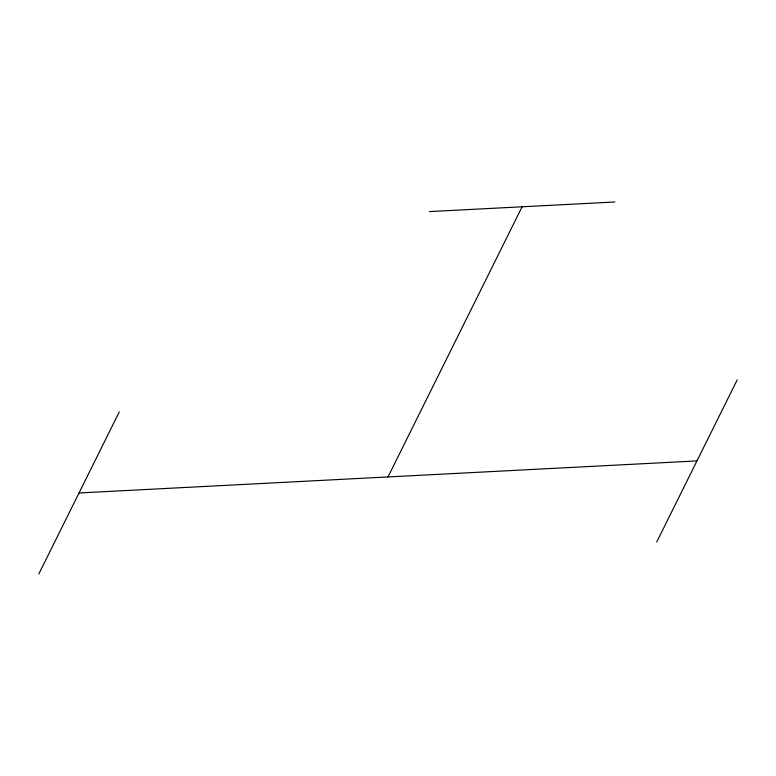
<?xml version="1.0" encoding="UTF-8"?>
<svg xmlns="http://www.w3.org/2000/svg" width="776" height="776" viewBox="0 0 776 776"><rect width="100%" height="100%" fill="white"/><g stroke="black" fill="none" stroke-linecap="round" stroke-linejoin="round"><path stroke-width="1.16" d="M38.8 574.017L119.261 411.92M388 476.949L522.102 206.794M656.738 541.968L737.2 379.871M429.419 211.596L614.796 201.983M79.036 492.973L696.964 460.915"/></g></svg>
